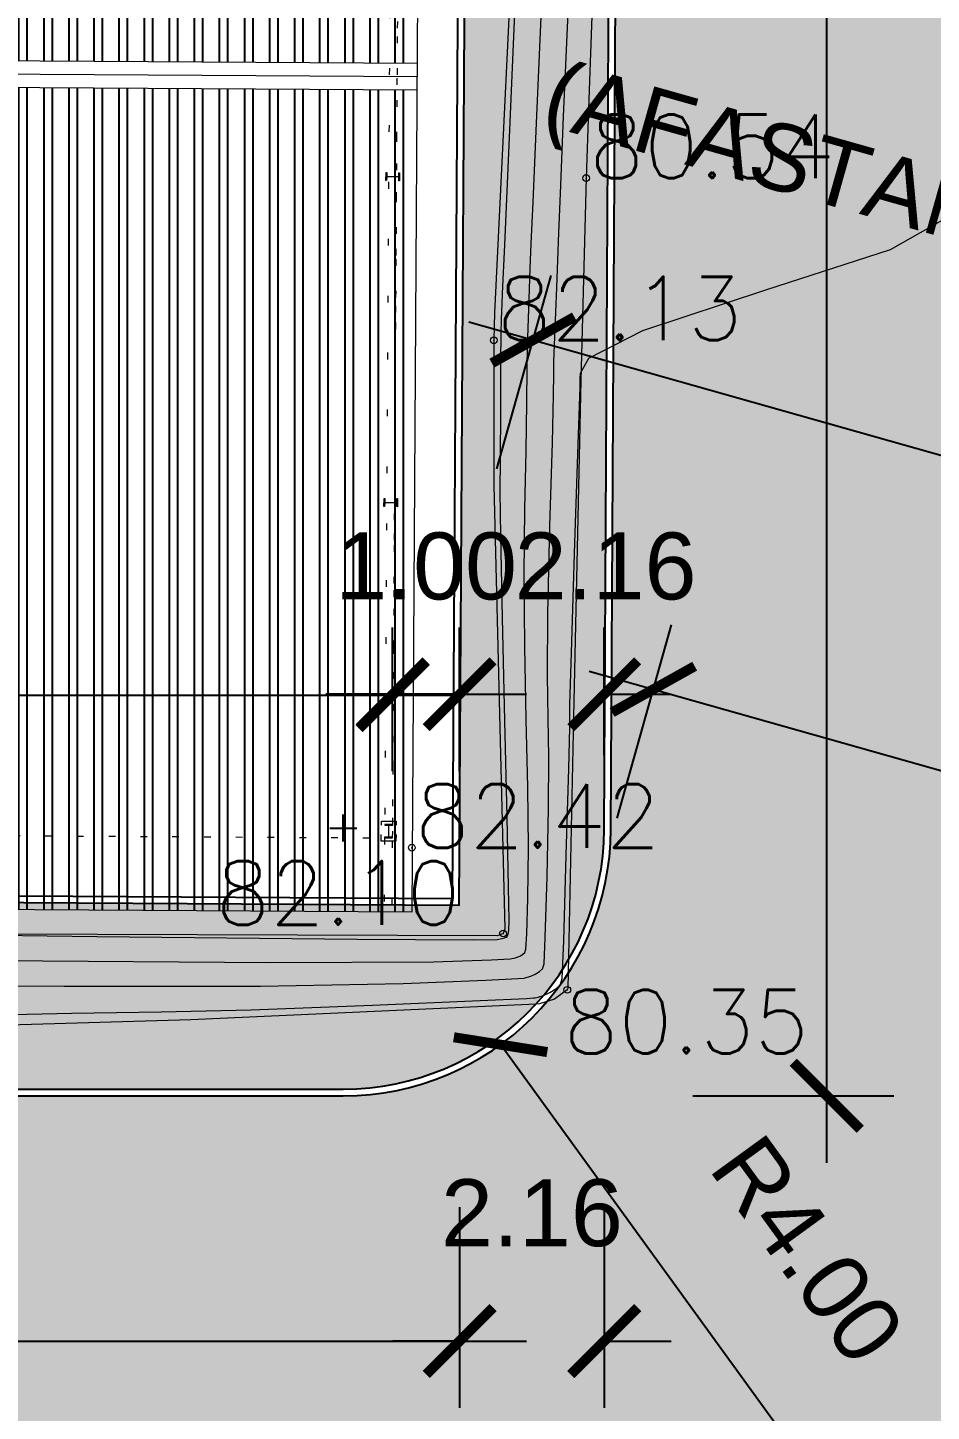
# Model space of a CAD drawing. Header units: inches. Extents: x 1286 to 7442, y -84 to 3420.
# Drawn here: x 2010.51 to 2024.01, y 87.7 to 108.37 of the extents above; entities that cross this region are included whole.
import ezdxf

# ---------------------------------------------------------------- set-up
doc = ezdxf.new("R2010")
doc.units = ezdxf.units.IN
doc.header["$LTSCALE"] = 3
doc.header["$MEASUREMENT"] = 0
doc.linetypes.add('DASHED', pattern=[0.75, 0.5, -0.25])
doc.linetypes.add('DOT', pattern=[0.25, 0, -0.25])
for name, color, linetype, lineweight in [('ARQ_AÇO', 4, 'Continuous', 5), ('ARQ_PROJEÇÃO', 8, 'DASHED', 5), ('ARQ_TOPOGRAFIA', 8, 'Continuous', 5), ('ARQ_VISTA', 2, 'Continuous', 5)]:
    doc.layers.add(name, color=color, linetype=linetype, lineweight=lineweight)
for name, color, linetype in [('ARQ_COTAS', 133, 'Continuous'), ('ARQ_HATCH', 8, 'Continuous'), ('ARQ_PONTO', 133, 'Continuous'), ('ARQ_RUA', 250, 'Continuous')]:
    doc.layers.add(name, color=color, linetype=linetype)
doc.styles.add('1-500', font='arial.ttf', dxfattribs={"height": 1})
doc.styles.add('ROMAN', font='romans__.ttf', dxfattribs={"height": 0.75})
doc.dimstyles.new('1 - 500', dxfattribs={"dimscale": 2, "dimtxt": 1, "dimasz": 0.5, "dimexe": 0.5, "dimexo": 0.5, "dimgap": 0.7, "dimtad": 1, "dimzin": 4, "dimdsep": 46, "dimtxsty": '1-500', "dimblk": 'ARCHTICK', "dimcen": 0.1, "dimdle": 0.5, "dimclrd": 256, "dimclre": 256, "dimclrt": 256, "dimazin": 0, "dimtfac": 1, "dimtix": 1, "dimtofl": 0, "dimtmove": 2, "dimatfit": 3, "dimldrblk": 'OPEN90', "dimfxl": 1, "dimfxlon": 1, "dimtolj": 1, "dimtzin": 0, "dimlwd": -1, "dimlwe": -1, "dimarcsym": 0})
pattern_1 = [(315, (0, 0), (0.4182581518689039, -0.1120719340210068), [0.25, -0.5]), (75.00000000000006, (0, 0), (-0.1120719340210065, 0.4182581518689039), [0.25, -0.5]), (14.99999999999995, (0, 0), (0.3061862178478974, 0.3061862178478972), [-0.5, 0.25])]

# ---------------------------------------------------------------- blocks, each defined once
blk = doc.blocks.new('_ArchTick')
at = {"color": 0, "linetype": 'ByBlock', "const_width": 0.15}
blk.add_lwpolyline([(-0.5, -0.5), (0.5, 0.5)], dxfattribs=at)
blk = doc.blocks.new('*D27')
at = {"layer": 'ARQ_COTAS', "transparency": 16777216}
for p, q in [((1956.143242244796, 90.74530789296455), (1956.143242244796, 87.74530789296455)), ((2016.96366577223, 90.74530789296455), (2016.96366577223, 87.74530789296455)), ((1955.143242244796, 88.74530789296455), (2017.96366577223, 88.74530789296455))]:
    blk.add_line(p, q, dxfattribs=at)
at = {"layer": 'Defpoints', "color": 0, "transparency": 16777216}
for p in [(1956.143242244796, 96.63008145174626), (2016.96366577223, 96.51174504202876), (2016.96366577223, 88.74530789296455)]:
    blk.add_point(p, dxfattribs=at)
at = {"layer": 'ARQ_COTAS', "transparency": 16777216, "rotation": 180}
blk.add_blockref('_ArchTick', (1956.143242244796, 88.74530789296455), dxfattribs=at)
at = {"layer": 'ARQ_COTAS', "transparency": 16777216}
blk.add_blockref('_ArchTick', (2016.96366577223, 88.74530789296455), dxfattribs=at)
at = {"layer": 'ARQ_COTAS', "transparency": 16777216, "insert": (1986.553454008513, 90.65588088068624), "char_height": 1, "attachment_point": 5, "style": '1-500'}
blk.add_mtext('\\A1;60.82', dxfattribs=at)
blk = doc.blocks.new('_Open90')
at = {"color": 0, "linetype": 'ByBlock', "lineweight": -2}
for p, q in [((-0.5, 0.5), (0, 0)), ((0, 0), (-1, 0)), ((0, 0), (-0.5, -0.5))]:
    blk.add_line(p, q, dxfattribs=at)
blk = doc.blocks.new('*D28')
at = {"layer": 'ARQ_COTAS', "transparency": 16777216}
for p, q in [((2016.96366577223, 90.74530789296455), (2016.96366577223, 87.74530789296455)), ((2019.125148494949, 90.74530789296455), (2019.125148494949, 87.74530789296455)), ((2016.96366577223, 88.74530789296455), (2015.96366577223, 88.74530789296455)), ((2019.125148494949, 88.74530789296455), (2020.125148494949, 88.74530789296455))]:
    blk.add_line(p, q, dxfattribs=at)
at = {"layer": 'Defpoints', "color": 0, "transparency": 16777216}
for p in [(2016.96366577223, 96.51174504202876), (2019.125148494949, 96.50004996874718), (2019.125148494949, 88.74530789296455)]:
    blk.add_point(p, dxfattribs=at)
at = {"layer": 'ARQ_COTAS', "transparency": 16777216}
blk.add_blockref('_ArchTick', (2016.96366577223, 88.74530789296455), dxfattribs=at)
at = {"layer": 'ARQ_COTAS', "transparency": 16777216, "rotation": 180}
blk.add_blockref('_ArchTick', (2019.125148494949, 88.74530789296455), dxfattribs=at)
at = {"layer": 'ARQ_COTAS', "transparency": 16777216, "insert": (2018.044407133589, 90.65588088068624), "char_height": 1, "attachment_point": 5, "style": '1-500'}
blk.add_mtext('\\A1;2.16', dxfattribs=at)
blk = doc.blocks.new('*D29')
at = {"layer": 'ARQ_COTAS', "transparency": 16777216}
for p, q in [((2019.3163009199, 96.55852935279495), (2020.131720381161, 99.44558513718789)), ((2018.897561965943, 98.75503969614397), (2033.315912349072, 94.6827236829779)), ((2031.809947446767, 93.02982631380314), (2032.625366908028, 95.91688209819608))]:
    blk.add_line(p, q, dxfattribs=at)
at = {"layer": 'Defpoints', "color": 0, "transparency": 16777216}
for p in [(2019.014198933147, 95.48891386068658), (2032.353560420941, 94.95453017006503), (2031.507845460014, 91.96021082169477)]:
    blk.add_point(p, dxfattribs=at)
at = {"layer": 'ARQ_COTAS', "transparency": 16777216}
for p, rotation in [((2019.859913894074, 98.48323320905683), 164.2282083233082), ((2032.353560420941, 94.95453017006503), 344.2282083233083)]:
    blk.add_blockref('_ArchTick', p, dxfattribs=dict(at, rotation=rotation))
at = {"layer": 'ARQ_COTAS', "transparency": 16777216, "insert": (2026.626043289624, 98.55752528812991), "char_height": 1, "attachment_point": 5, "rotation": 344.2282083233082, "style": '1-500'}
blk.add_mtext('\\A1;12.98', dxfattribs=at)
blk = doc.blocks.new('*D30')
at = {"layer": 'ARQ_COTAS', "transparency": 16777216}
for p, q in [((2022.451896689829, 91.41031746797297), (2022.451896689829, 157.9053925044674)), ((2020.551983432845, 156.9053925044674), (2023.451896689829, 156.9053925044674)), ((2020.451896689829, 92.41031746797297), (2023.451896689829, 92.41031746797297))]:
    blk.add_line(p, q, dxfattribs=at)
at = {"layer": 'Defpoints', "color": 0, "transparency": 16777216}
for p in [(2019.551983432845, 156.9053925044674), (2022.451896689829, 156.9053925044674), (2015.224605895426, 92.41031746797296)]:
    blk.add_point(p, dxfattribs=at)
at = {"layer": 'ARQ_COTAS', "transparency": 16777216}
for p, rotation in [((2022.451896689829, 156.9053925044674), 90), ((2022.451896689829, 92.41031746797297), 270)]:
    blk.add_blockref('_ArchTick', p, dxfattribs=dict(at, rotation=rotation))
at = {"layer": 'ARQ_COTAS', "transparency": 16777216, "insert": (2020.541323702107, 124.6578549862196), "char_height": 1, "attachment_point": 5, "rotation": 90, "style": '1-500'}
blk.add_mtext('\\A1;64.50', dxfattribs=at)
blk = doc.blocks.new('*D32')
at = {"layer": 'ARQ_COTAS', "transparency": 16777216}
for p, q in [((2015.224605895301, 96.21031746797291), (2015.224605895301, 96.61031746797278)), ((2015.024605895301, 96.41031746797273), (2015.424605895302, 96.41031746797262)), ((2022.481837268498, 86.41613232332986), (2017.574905493928, 93.17363833702882))]:
    blk.add_line(p, q, dxfattribs=at)
at = {"layer": 'Defpoints', "color": 0, "transparency": 16777216}
for p in [(2015.224605895301, 96.41031746797285), (2017.574905493928, 93.17363833702882)]:
    blk.add_point(p, dxfattribs=at)
at = {"layer": 'ARQ_COTAS', "transparency": 16777216, "rotation": 125.9851039220733}
blk.add_blockref('_ArchTick', (2017.574905493928, 93.17363833702882), dxfattribs=at)
at = {"layer": 'ARQ_COTAS', "transparency": 16777216, "insert": (2022.161924210246, 90.10832027899073), "char_height": 1, "attachment_point": 5, "rotation": 305.9851039220733, "style": '1-500'}
blk.add_mtext('\\A1;R4.00', dxfattribs=at)
blk = doc.blocks.new('*D57')
at = {"layer": 'ARQ_COTAS', "transparency": 16777216}
for p, q in [((1829.76480947148, 86.9304286987774), (1829.76480947148, 83.9304286987774)), ((2019.125148494949, 86.9304286987774), (2019.125148494949, 83.9304286987774)), ((1828.76480947148, 84.9304286987774), (2020.125148494949, 84.9304286987774))]:
    blk.add_line(p, q, dxfattribs=at)
at = {"layer": 'Defpoints', "color": 0, "transparency": 16777216}
for p in [(2019.125148494949, 96.50004996874718), (1829.76480947148, 92.41031746228452), (2019.125148494949, 84.9304286987774)]:
    blk.add_point(p, dxfattribs=at)
at = {"layer": 'ARQ_COTAS', "transparency": 16777216, "rotation": 180}
blk.add_blockref('_ArchTick', (1829.76480947148, 84.9304286987774), dxfattribs=at)
at = {"layer": 'ARQ_COTAS', "transparency": 16777216}
blk.add_blockref('_ArchTick', (2019.125148494949, 84.9304286987774), dxfattribs=at)
at = {"layer": 'ARQ_COTAS', "transparency": 16777216, "insert": (1924.444978983214, 86.84134275061915), "char_height": 1, "attachment_point": 5, "style": '1-500'}
blk.add_mtext('\\A1;189.36', dxfattribs=at)
blk = doc.blocks.new('*D64')
at = {"layer": 'ARQ_COTAS', "transparency": 16777216}
for p, q in [((1956.143242244796, 97.63008145174626), (1956.143242244796, 99.3950403207051)), ((2015.96210938764, 97.2619323696449), (2015.96210938764, 99.3950403207051)), ((1955.143242244796, 98.3950403207051), (2016.96210938764, 98.3950403207051))]:
    blk.add_line(p, q, dxfattribs=at)
at = {"layer": 'Defpoints', "color": 0, "transparency": 16777216}
for p in [(2015.96210938764, 98.3950403207051), (1956.143242244796, 96.63008145174626), (2015.96210938764, 96.2619323696449)]:
    blk.add_point(p, dxfattribs=at)
at = {"layer": 'ARQ_COTAS', "transparency": 16777216, "rotation": 180}
blk.add_blockref('_ArchTick', (1956.143242244796, 98.3950403207051), dxfattribs=at)
at = {"layer": 'ARQ_COTAS', "transparency": 16777216}
blk.add_blockref('_ArchTick', (2015.96210938764, 98.3950403207051), dxfattribs=at)
at = {"layer": 'ARQ_COTAS', "transparency": 16777216, "insert": (1986.052675816218, 100.3056133084268), "char_height": 1, "attachment_point": 5, "style": '1-500'}
blk.add_mtext('\\A1;59.82', dxfattribs=at)
blk = doc.blocks.new('*D65')
at = {"layer": 'ARQ_COTAS', "transparency": 16777216}
for p, q in [((2015.96210938764, 97.2619323696449), (2015.96210938764, 99.4082496100092)), ((2016.962128325761, 97.2619323696449), (2016.962128325761, 99.4082496100092)), ((2015.96210938764, 98.4082496100092), (2014.96210938764, 98.4082496100092)), ((2016.962128325761, 98.4082496100092), (2017.962128325761, 98.4082496100092))]:
    blk.add_line(p, q, dxfattribs=at)
at = {"layer": 'Defpoints', "color": 0, "transparency": 16777216}
for p in [(2016.962128325761, 98.4082496100092), (2015.96210938764, 96.2619323696449), (2016.962128325761, 96.2619323696449)]:
    blk.add_point(p, dxfattribs=at)
at = {"layer": 'ARQ_COTAS', "transparency": 16777216}
blk.add_blockref('_ArchTick', (2015.96210938764, 98.4082496100092), dxfattribs=at)
at = {"layer": 'ARQ_COTAS', "transparency": 16777216, "rotation": 180}
blk.add_blockref('_ArchTick', (2016.962128325761, 98.4082496100092), dxfattribs=at)
at = {"layer": 'ARQ_COTAS', "transparency": 16777216, "insert": (2016.4621188567, 100.3188225977309), "char_height": 1, "attachment_point": 5, "style": '1-500'}
blk.add_mtext('\\A1;1.00', dxfattribs=at)
blk = doc.blocks.new('*D66')
at = {"layer": 'ARQ_COTAS', "transparency": 16777216}
for p, q in [((2016.962128325761, 97.2619323696449), (2016.962128325761, 99.4082496100092)), ((2019.125148494949, 97.50004996874718), (2019.125148494949, 99.4082496100092)), ((2016.962128325761, 98.4082496100092), (2015.962128325761, 98.4082496100092)), ((2019.125148494949, 98.4082496100092), (2020.125148494949, 98.4082496100092))]:
    blk.add_line(p, q, dxfattribs=at)
at = {"layer": 'Defpoints', "color": 0, "transparency": 16777216}
for p in [(2019.125148494949, 98.4082496100092), (2019.125148494949, 96.50004996874718), (2016.962128325761, 96.2619323696449)]:
    blk.add_point(p, dxfattribs=at)
at = {"layer": 'ARQ_COTAS', "transparency": 16777216}
blk.add_blockref('_ArchTick', (2016.962128325761, 98.4082496100092), dxfattribs=at)
at = {"layer": 'ARQ_COTAS', "transparency": 16777216, "rotation": 180}
blk.add_blockref('_ArchTick', (2019.125148494949, 98.4082496100092), dxfattribs=at)
at = {"layer": 'ARQ_COTAS', "transparency": 16777216, "insert": (2019.145810619736, 100.3188225977309), "char_height": 1, "attachment_point": 5, "style": '1-500'}
blk.add_mtext('\\A1;2.16', dxfattribs=at)
blk = doc.blocks.new('*D86')
at = {"layer": 'ARQ_COTAS', "transparency": 16777216}
for p, q in [((2017.518984834227, 101.7762619625754), (2018.334117864368, 104.663398631175)), ((2017.100027964788, 103.972730751689), (2036.407335007506, 98.52164703100266)), ((2034.901534097878, 96.86860026198337), (2035.716667128019, 99.755736930583))]:
    blk.add_line(p, q, dxfattribs=at)
at = {"layer": 'Defpoints', "color": 0, "transparency": 16777216}
for p in [(2035.444956117972, 98.79335804104983), (2015.96210938764, 96.2619323696448), (2033.344658651291, 91.35427066905277)]:
    blk.add_point(p, dxfattribs=at)
at = {"layer": 'ARQ_COTAS', "transparency": 16777216}
for p, rotation in [((2018.062406854321, 103.7010197416419), 164.2338926832976), ((2035.444956117972, 98.79335804104983), 344.2338926832977)]:
    blk.add_blockref('_ArchTick', p, dxfattribs=dict(at, rotation=rotation))
at = {"layer": 'ARQ_COTAS', "transparency": 16777216, "insert": (2027.272805202409, 103.0858840016417), "char_height": 1, "attachment_point": 5, "rotation": 344.23389268329765, "style": '1-500'}
blk.add_mtext('\\A1;18.06', dxfattribs=at)

msp = doc.modelspace()

# ---------------------------------------------------------------- hatches: boundary and pattern name
at = {"layer": 'ARQ_HATCH', "transparency": 33554534}
h = msp.add_hatch(color=124, dxfattribs=at)
h.dxf.hatch_style = 1
h.paths.add_polyline_path([(2009.916769012993, 199.5660752053397), (2002.204161046221, 209.6654396396119), (1990.772990741956, 216.7212138794859), (1944.861345405688, 233.3804461480986), (1920.697147466117, 239.9251870099063), (1908.644088013264, 241.3530575028518), (1862.514137062838, 242.8665091686387), (1829.908059321895, 92.41031746228452), (1845.859266166613, 92.4103174627742), (1862.274952421846, 148.8347780011253, -0.3304672453458242), (1864.17332382822, 150.275957113589), (1955.428061248755, 151.2801549320831), (1955.437126266597, 152.8541098042352), (2017.25815156004, 152.8541098042352), (2016.955936168993, 95.25579702653317), (1955.137106901683, 95.63625467039486), (1955.142495017375, 96.51174504202874), (1865.997768092427, 97.06199064169073, -0.412406856053489), (1865.003940472295, 98.06197159237263), (1865.003940472295, 92.51031746336184), (2015.224605895422, 92.51031746797292, 0.4126297152385935), (2019.124548809588, 96.38921615742464), (2019.451798285091, 156.871444039835), (2028.982420022144, 160.1009644051054), (2029.766747941721, 160.5423595960303), (2017.94363848224, 181.5511857816089)])
at = {"layer": 'ARQ_HATCH'}
h = msp.add_hatch(dxfattribs=at)
h.set_pattern_fill('HONEY', color=8, scale=2, angle=315)
h.set_pattern_definition(pattern_1)
edge = h.paths.add_edge_path()
edge.add_line((2027.264263873145, 74.93027181012508), (2031.410676407761, 91.98383655521494))
edge.add_arc((2033.256888400558, 91.53494761833191), 1.900000000000196, 110.58273320129791, 166.3342500322517, ccw=False)
edge.add_line((2032.588925276076, 93.31366211603343), (2037.86227917266, 95.29397202513368))
edge.add_line((2037.86227917266, 95.29397202513368), (2043.072160634863, 105.9206885720141))
edge.add_arc((2044.77816516696, 105.0842983900613), 1.900000000000084, 116.9290907431349, 153.8830154237829, ccw=False)
edge.add_line((2043.917679025893, 106.7782770206919), (2053.022069696935, 111.4030118630496))
edge.add_line((2053.022069696935, 111.4030118630496), (2056.359390164587, 118.1862080381203))
edge.add_line((2056.359390164587, 118.1862080381203), (2053.503901311252, 119.7546874097703))
edge.add_line((2053.503901311252, 119.7546874097703), (2054.319026549484, 121.2517000310854))
edge.add_line((2054.319026549484, 121.2517000310854), (2043.547395978262, 126.33061456353))
edge.add_line((2043.547395978262, 126.33061456353), (2037.444955897168, 128.0662651690322))
edge.add_arc((2037.964737353313, 129.8937845910488), 1.900000000000024, 180.4111184818863, 254.12323478683828, ccw=False)
edge.add_line((2036.064786264756, 129.8801515028979), (2035.938087219433, 147.5373386653158))
edge.add_line((2035.938087219433, 147.5373386653158), (2028.886049742801, 160.0683086363287))
edge.add_line((2028.886049742801, 160.0683086363287), (2019.551983432844, 156.9053925044673))
edge.add_line((2019.551983432844, 156.9053925044673), (2019.224547345852, 96.38867509817993))
edge.add_arc((2015.224605895302, 96.41031746797296), 3.999999999999855, 270.00000000175544, 359.68999437549314, ccw=False)
edge.add_line((2015.224605895424, 92.41031746797293), (1829.908059321895, 92.41031746228455))
edge.add_line((1829.908059321895, 92.41031746228455), (1821.139023796369, 51.94682778435836))
edge.add_line((1821.139023796369, 51.94682778435836), (1820.715427310113, 49.99220096145027))
edge.add_line((1820.715427310113, 49.99220096145027), (1819.882381543604, 46.14822762181966))
edge.add_line((1819.882381543604, 46.14822762181966), (1820.586895520249, 45.27151838692734))
edge.add_line((1820.586895520249, 45.27151838692734), (1825.661573923055, 45.25360175867486))
edge.add_line((1825.661573923055, 45.25360175867486), (1825.661079643, 45.11360263122397))
edge.add_line((1825.661079643, 45.11360263122397), (1837.917567904201, 45.07032994939748))
edge.add_line((1837.917567904201, 45.07032994939748), (1837.918238712847, 45.2603287652306))
edge.add_line((1837.918238712847, 45.2603287652306), (1843.088203466844, 45.24207571957579))
edge.add_line((1843.088203466844, 45.24207571957579), (1847.116079432678, 49.56277483984577))
edge.add_arc((1847.481808680162, 49.22183185702399), 0.5000000000000102, 89.76917005364379, 137.0088045831847, ccw=False)
edge.add_line((1847.483823046, 49.72182779933785), (1868.081214267397, 49.63884576341572))
edge.add_arc((1868.079199901558, 49.13884982110188), 0.5000000000000427, 33.18397013226132, 89.76917005364379, ccw=False)
edge.add_line((1868.497658638882, 49.4125143696976), (1870.97321147254, 45.62716212635685))
edge.add_line((1870.97321147254, 45.62716212635685), (1900.946390571415, 45.50640725026851))
edge.add_line((1900.946390571415, 45.50640725026851), (1898.819867647587, 48.7384985865132))
edge.add_arc((1899.23756746294, 49.01332009996092), 0.4999999999999962, 89.76917005364379, 213.3425265700413, ccw=False)
edge.add_line((1899.239581828779, 49.51331604227477), (1901.823614057921, 49.50290558529223))
edge.add_arc((1901.821599692082, 49.00290964297859), 0.4999999999998438, 34.945122172554875, 89.76917005364368, ccw=False)
edge.add_line((1902.23145021172, 49.28930543825498), (1904.885958721593, 45.49053565846148))
edge.add_line((1904.885958721593, 45.49053565846148), (1942.564058627547, 45.33873947193155))
edge.add_line((1942.564058627547, 45.33873947193155), (1940.437535703718, 48.57083080817624))
edge.add_arc((1940.855235519072, 48.84565232162396), 0.4999999999999962, 89.76917005364379, 213.3425265700413, ccw=False)
edge.add_line((1940.857249884911, 49.3456482639378), (1943.257650033538, 49.33597761733893))
edge.add_arc((1943.255635667699, 48.8359816750252), 0.4999999999999291, 34.94512216524589, 89.76917005364379, ccw=False)
edge.add_line((1943.665486187374, 49.12237747024937), (1946.319994696487, 45.32360769051108))
edge.add_line((1946.319994696487, 45.32360769051108), (1986.561594563938, 45.161483766667))
edge.add_line((1986.561594563938, 45.161483766667), (1983.054542666225, 48.30180528033523))
edge.add_arc((1983.388083589192, 48.67429749865212), 0.4999999999999505, 89.76917005364379, 228.1577621708837, ccw=False)
edge.add_line((1983.390097955031, 49.17429344096593), (1987.305575118959, 49.158518906066))
edge.add_arc((1987.30356075312, 48.65852296375247), 0.4999999999997231, 48.46062740960389, 89.76917005364368, ccw=False)
edge.add_line((1987.635128033179, 49.03277306568157), (1990.328791761928, 46.64631878996843))
edge.add_line((1990.328791761928, 46.64631878996843), (2013.483794201778, 46.55301459553719))
edge.add_line((2013.483794201778, 46.55301459553719), (2013.545179060348, 51.58180582048205))
edge.add_line((2013.545179060348, 51.58180582048205), (2012.450108901382, 52.7951534511168))
edge.add_arc((2013.860599214518, 54.06814876789851), 1.899999999999849, 164.556019916617, 222.0668745643654, ccw=False)
edge.add_line((2012.029205782365, 54.57411131262442), (2016.29813887952, 70.02603778015782))
edge.add_arc((2018.129532311673, 69.52007523543185), 1.900000000000261, 110.32742488438049, 164.556019916619, ccw=False)
edge.add_line((2017.469501692134, 71.30174848866083), (2027.264263873145, 74.93027181012508))
h.paths.add_polyline_path([(1891.92789943967, 70.99772158402979), (1891.815981584132, 65.09878317160232), (1891.770455676794, 62.69921500383526), (1891.658537821256, 56.80027659140782), (1864.713386937372, 57.31149459255134), (1864.982748555785, 71.50893958517332)], flags=16)
h = msp.add_hatch(dxfattribs=at)
h.set_pattern_fill('HONEY', color=8, scale=2, angle=315)
h.set_pattern_definition(pattern_1)
h.paths.add_polyline_path([(2017.115575789262, 128.0987444016685), (1956.296584480829, 128.4490246105152, -0.414213562373114), (1955.302360358836, 129.4547673187901), (1955.35960773266, 139.3946024652425), (1955.119631566732, 139.3959845812513), (1955.136140884348, 142.2659370970302), (1955.376136903976, 142.2645548666763), (1955.428061248755, 151.2801549320831), (1864.17332382822, 150.275957113589, 0.3304672453458242), (1862.274952421846, 148.8347780011253), (1845.859266166613, 92.41031746277417), (1865.003940472295, 92.41031746336184), (1865.003940472295, 98.06505781169494), (1865.051795541848, 105.8180086938653), (1862.051852981048, 105.8365729462804), (1862.083716932743, 110.9864149030595), (1865.083583221917, 110.9678982360379), (1865.139381535928, 120.0077260302022, -0.4142135623731043), (1866.145534866479, 121.0015346010156), (1883.115211599549, 120.8967893146464), (1883.24779431913, 142.3763801357308, -0.4142135623766158), (1884.253947649692, 143.370188706544), (1920.313260731279, 143.1476126880475, -0.4142135623695364), (1921.30706930208, 142.1414593574971), (1921.17361131459, 120.5200672769625), (1944.12787236631, 120.5201697443758, -0.4160238889213131), (1945.127857780974, 119.5139973645173), (1945.06983741021, 110.1141764281063), (1946.283159558706, 110.1066872002371), (1946.263778285916, 106.9667470150958), (1945.050456137423, 106.9742362429639), (1944.986263386791, 96.57443435587398), (1955.142495017375, 96.51174504202876), (1955.204434734485, 106.5760474912306), (1954.964439279549, 106.5775245186413), (1954.982124849183, 109.4474700270347), (1955.222097520605, 109.4459931398429), (1955.283271072529, 119.3858048984497, -0.4142135623730729), (1956.289406415641, 120.3796316798061), (2017.108254620717, 120.0053283168272)])
h = msp.add_hatch(dxfattribs=at)
h.set_pattern_fill('ANSI32', color=2, angle=45)
h.set_pattern_definition([(90, (0, 0), (-0.3750000000000001, 0), []), (90, (0.1249999997902461, 0.1249999997902461), (-0.3750000000000001, 0), [])])
h.paths.add_polyline_path([(2016.333339507467, 107.8348668807411), (2016.40888330524, 120.1096344196648), (1955.990027525058, 120.4814760702927), (1955.914483727285, 108.206708531369)])
h.paths.add_polyline_path([(2016.255333997343, 95.16010691692372), (2016.330877795116, 107.4348744558474), (1955.912022014933, 107.8067161064753), (1955.83647821716, 95.53194856755158)])
h.paths.add_polyline_path([(1984.188192720686, 113.1772220167733), (1986.188192720686, 114.1772220167733), (1988.188192720686, 113.1772220167733)], flags=16)
h.paths.add_polyline_path([(1984.188192720686, 102.1163844788298), (1986.188192720686, 101.1163844788298), (1988.188192720686, 102.1163844788298)], flags=16)
h.paths.add_polyline_path([(1979.146663497838, 102.3816941965289), (1993.026336076282, 102.3816941965289), (1993.026336076282, 106.3461325776111), (1979.146663497838, 106.3461325776111)], flags=24)
h.paths.add_polyline_path([(1979.146663497838, 108.9388791021666), (1993.026336076282, 108.9388791021666), (1993.026336076282, 112.9033174832489), (1979.146663497838, 112.9033174832489)], flags=24)
h.paths.add_polyline_path([(1980.691581356032, 114.70878152273), (1991.671591696265, 114.6412061752764), (1991.684273880812, 116.7018765634136), (1980.704263540579, 116.7694519108673)], flags=24)

# ---------------------------------------------------------------- linework, layer by layer
at = {"layer": 'ARQ_AÇO', "color": 8, "linetype": 'Continuous'}
for p, q in [((2015.862547455899, 106.0827310857242), (2015.863285969604, 106.2027288131922)), ((2015.872547266522, 106.0826695429154), (2015.862547455899, 106.0827310857242)), ((2015.863285969604, 106.2027288131922), (2015.873285780227, 106.2026672703834)), ((2015.872901137672, 106.1401684539942), (2015.872547266522, 106.0826695429154)), ((2016.052897728874, 106.1390606834357), (2015.872901137672, 106.1401684539942)), ((2015.873285780227, 106.2026672703834), (2015.872931909076, 106.1451683593054)), ((2015.872931909076, 106.1451683593054), (2016.052928500278, 106.144060588747)), ((2016.052543857723, 106.0815617723574), (2016.052897728874, 106.1390606834357)), ((2016.062543668346, 106.0815002295486), (2016.052543857723, 106.0815617723574)), ((2016.052928500278, 106.144060588747), (2016.053282371429, 106.2015594998254)), ((2016.053282371429, 106.2015594998254), (2016.063282182051, 106.2014979570166)), ((2016.063282182051, 106.2014979570166), (2016.062543668346, 106.0815002295486)), ((2015.832576108025, 101.2128233126441), (2015.83331462173, 101.3328210401121)), ((2015.83331462173, 101.3328210401121), (2015.843314432353, 101.3327594973033)), ((2015.843314432353, 101.3327594973033), (2015.842960561202, 101.2752605862254)), ((2016.022957152404, 101.274152815667), (2016.023311023554, 101.3316517267453)), ((2016.023311023554, 101.3316517267453), (2016.033310834177, 101.3315901839366)), ((2016.033310834177, 101.3315901839366), (2016.032572320471, 101.2115924564686)), ((2015.842575918647, 101.2127617698353), (2015.832576108025, 101.2128233126441)), ((2015.842929789798, 101.2702606809141), (2015.842575918647, 101.2127617698353)), ((2016.022926380999, 101.2691529103557), (2015.842929789798, 101.2702606809141)), ((2015.842960561202, 101.2752605862254), (2016.022957152404, 101.274152815667)), ((2016.022572509849, 101.2116539992773), (2016.022926380999, 101.2691529103557)), ((2016.032572320471, 101.2115924564686), (2016.022572509849, 101.2116539992773)), ((2015.843342516347, 96.46266709579686), (2015.843280973538, 96.45266728517436)), ((2015.843280973538, 96.45266728517436), (2015.900779884616, 96.45231341402388)), ((2015.963340243815, 96.46192858209156), (2015.843342516347, 96.46266709579686)), ((2015.900779884616, 96.45231341402388), (2015.899672114059, 96.27231682282235)), ((2015.90467201937, 96.27228605141795), (2015.905779789928, 96.45228264261948)), ((2015.905779789928, 96.45228264261948), (2015.963278701006, 96.451928771469)), ((2015.963278701006, 96.451928771469), (2015.963340243815, 96.46192858209156)), ((2015.84217320298, 96.27267069397283), (2015.842111660172, 96.26267088335021)), ((2015.842111660172, 96.26267088335021), (2015.96210938764, 96.26193236964491)), ((2015.899672114059, 96.27231682282235), (2015.84217320298, 96.27267069397283)), ((2015.962170930448, 96.27193218026747), (2015.90467201937, 96.27228605141795)), ((2015.96210938764, 96.26193236964491), (2015.962170930448, 96.27193218026747))]:
    msp.add_line(p, q, dxfattribs=at)
at = {"layer": 'ARQ_PROJEÇÃO', "linetype": 'DOT'}
for p, q in [((2015.980890693961, 118.8122438367294), (2015.843342516345, 96.46266709579692)), ((2015.963340243815, 96.46192858209156), (2016.100888421431, 118.8115053230241))]:
    msp.add_line(p, q, dxfattribs=at)
at = {"layer": 'ARQ_PROJEÇÃO', "color": 8, "linetype": 'Continuous'}
for p, q in [((2015.793281920425, 96.45297499921867), (2015.793651177278, 96.51297386295266)), ((2015.793651177278, 96.51297386295266), (2016.013647010971, 96.51161992115959)), ((2015.843342516345, 96.46266709579692), (2015.963340243815, 96.46192858209156)), ((2016.013647010971, 96.51161992115959), (2016.013277754118, 96.4516210574256)), ((2015.791804893015, 96.21297954428269), (2015.792420321102, 96.31297765050601)), ((2016.011800726707, 96.21162560248962), (2015.791804893015, 96.21297954428269)), ((2015.962109387637, 96.26193236964491), (2015.842111660171, 96.26267088335021)), ((2016.012416154795, 96.31162370871294), (2016.011800726707, 96.21162560248962))]:
    msp.add_line(p, q, dxfattribs=at)
at = {"layer": 'ARQ_PROJEÇÃO', "color": 8, "linetype": 'DOT'}
for p, q in [((2015.842111660171, 96.26267088335021), (2015.835957379293, 95.26268982111611)), ((2015.955955106759, 95.26195130741081), (2015.962109387637, 96.26193236964491)), ((2015.835957379293, 95.26268982111611), (2015.955955106759, 95.26195130741081))]:
    msp.add_line(p, q, dxfattribs=at)
at = {"layer": 'ARQ_PROJEÇÃO', "color": 4, "linetype": 'DOT', "ltscale": 0.5}
msp.add_lwpolyline([(2016.102119277605, 119.0115015354707), (1956.283252134763, 119.379650617572), (1956.143242244796, 96.63008145174626), (2015.962109387638, 96.26193236964491)], close=True, dxfattribs=at)
at = {"layer": 'ARQ_RUA'}
for points in [[(1865.003940472295, 92.51031746336186), (2015.224605895422, 92.51031746797292, 0.4126297152386094), (2019.124548809588, 96.38921615742494), (2019.451798285091, 156.871444039835), (2028.982420022144, 160.1009644051055), (2036.037899357385, 147.5638784956816), (2036.16478369047, 129.8808690338533, 0.3331991472201927), (2037.472312815912, 128.1624504017699), (2043.582633305223, 126.4245584575392), (2054.45753002885, 121.2969530645334), (2053.639370916716, 119.7943686030765), (2056.49131819111, 118.2278345703152), (2053.097080742575, 111.3289530570344), (2043.96296777016, 106.6891202506587, 0.1626539747151299), (2043.161950347079, 105.8766680361217), (2037.934595343798, 95.21431030057974), (2032.624081229996, 93.22004556352283, 0.2481767017898104), (2031.507845460014, 91.96021082169474), (2027.348869095008, 74.85497295117057), (2017.504240145794, 71.20797621217501, 0.2411339360085609), (2016.394528007528, 69.99940817254061), (2012.125594910373, 54.54748170500726, 0.2563417893826362), (2012.524345233652, 52.86215320463185), (2013.570992263044, 51.70245883909164)], [(1829.908059321895, 92.41031746228455), (2015.224605895425, 92.41031746797293, 0.412629715238596), (2019.224547345852, 96.38867509818012), (2019.551983432844, 156.9053925044673)], [(1955.204434734485, 106.5760474912306), (1955.137106901683, 95.63625467038977), (2016.955936168993, 95.25579702653316), (2017.108254620717, 120.0053283168272), (1956.289406415641, 120.3796316798061, 0.4142135623730694), (1955.283271072529, 119.3858048984497), (1955.222097520605, 109.4459931398429)], [(1955.304432840709, 106.5754320631429), (1955.237720435994, 95.73563734852542), (2016.856553490858, 95.35641056084434), (2017.007641086406, 119.9059456386915), (1956.288790987553, 120.2796335735827, 0.4142135623730783), (1955.383269178753, 119.385189470362), (1955.322095626828, 109.4453777117551)]]:
    msp.add_lwpolyline(points, format="xyb", dxfattribs=at)
at = {"layer": 'ARQ_TOPOGRAFIA', "linetype": 'Continuous', "ltscale": 0.4000000059604645}
for p, q in [((2019.38445865129, 120.4971706684478, 80.567), (2018.888647684467, 107.1573973860391, 80.54009062627208)), ((2017.733681944101, 109.2344984844126, 82.0990780241268), (2017.486602266687, 104.1051117837228, 82.12494633199721)), ((2018.888647684467, 107.1573973860391, 80.54009062627208), (2018.853958651296, 106.1208706687935, 80.538)), ((2018.853958651296, 106.1208706687935, 80.538), (2018.773710928119, 103.1040487702735, 80.49098628448215)), ((2017.486602266687, 104.1051117837228, 82.12494633199721), (2017.473858651287, 103.6975706688859, 82.127)), ((2017.473858651287, 103.6975706688859, 82.127), (2017.473867905519, 101.5279330670633, 82.12137129443559)), ((2018.773710928119, 103.1040487702735, 80.49098628448215), (2018.667561244063, 98.07533503731565, 80.41262950190676)), ((2017.473867905519, 101.5279330670633, 82.12137129443559), (2017.564318345441, 97.91271891480164, 82.11198865104188)), ((2018.667561244063, 98.07533503731565, 80.41262950190676), (2018.58181263808, 94.01309786213415, 80.34933223507407)), ((2017.564318345441, 97.91271891480164, 82.11198865104188), (2017.639645014762, 94.90198683773951, 82.10417483303678)), ((2017.639645014762, 94.90198683773951, 82.10417483303678), (2017.612458651292, 94.83417066966967, 82.104)), ((2017.527208294476, 94.7985565572776, 82.10323756157753), (1999.507758651296, 94.85557066870706, 81.942)), ((2017.612458651292, 94.83417066966967, 82.104), (2017.527208294476, 94.7985565572776, 82.10323756157753)), ((2018.572958651279, 93.99197066796796, 80.349), (2018.382339649736, 93.85261632351057, 80.34898148311687)), ((2018.58181263808, 94.01309786213415, 80.34933223507407), (2018.572958651279, 93.99197066796796, 80.349)), ((2018.106404408627, 93.77992373740153, 80.34895905617655), (2012.943310100109, 93.54657468607502, 80.34851560866448)), ((2018.156296150311, 93.78435525333362, 80.34896296623376), (2018.106404408627, 93.77992373740153, 80.34895905617655)), ((2018.382339649736, 93.85261632351057, 80.34898148311687), (2018.156296150311, 93.78435525333362, 80.34896296623376)), ((2012.943310100109, 93.54657468607502, 80.34851560866448), (2007.777222495806, 93.39316841995196, 80.34807216115243))]:
    msp.add_line(p, q, dxfattribs=at)
at = {"layer": 'ARQ_TOPOGRAFIA', "ltscale": 0.4000000059604645}
for p, q in [((2017.813716174733, 109.2443140040882), (2017.707619270153, 106.8393263354697)), ((2018.550297839265, 107.8145380396195), (2018.593487446651, 108.8175179440327)), ((2018.111984334701, 106.9407044335999), (2018.182007006999, 108.5294260218539)), ((2018.516349399306, 107.0420825317301), (2018.550297839265, 107.8145380396195)), ((2018.060481094744, 105.7615195944704), (2018.111984334701, 106.9407044335999)), ((2018.488877827029, 106.3982160374321), (2018.516349399306, 107.0420825317301)), ((2017.707619270153, 106.8393263354697), (2017.63208436246, 105.1248231533714)), ((2018.468800443941, 105.889778606946), (2018.488877827029, 106.3982160374321)), ((2018.853958651296, 106.1208706687935), (2018.853958651296, 106.1208706687935)), ((2018.446617481579, 105.3038939539142), (2018.468800443941, 105.889778606946)), ((2018.034559626849, 105.1443143341489), (2018.060481094744, 105.7615195944704)), ((2023.403795837297, 105.0525911938198), (2024.303577517439, 105.5636819679089)), ((2018.415080930212, 104.4876460883565), (2018.446617481579, 105.3038939539142)), ((2017.63208436246, 105.1248231533714), (2017.600318809727, 104.3988500632145)), ((2018.020126544656, 104.7710137389399), (2018.034559626849, 105.1443143341489)), ((2021.543157329452, 104.4500312659688), (2023.403795837297, 105.0525911938198)), ((2018.002501641564, 104.3137844078042), (2018.020126544656, 104.7710137389399)), ((2017.600318809727, 104.3988500632145), (2017.593635607733, 104.2381335276909)), ((2018.386366904906, 103.7476765610077), (2018.415080930212, 104.4876460883565)), ((2019.702468928084, 103.8430414855279), (2021.543157329452, 104.4500312659688)), ((2017.593635607733, 104.2381335276909), (2017.589922352916, 104.1399227272518)), ((2017.985813155963, 103.8762766964533), (2018.002501641564, 104.3137844078042)), ((2017.585259407078, 104.0048768318989), (2017.580329807784, 103.8032408341564)), ((2017.589922352916, 104.1399227272518), (2017.585259407078, 104.0048768318989)), ((2017.580329807784, 103.8032408341564), (2017.576034531015, 103.3801930624791)), ((2017.976694400382, 103.5927816018261), (2017.985813155963, 103.8762766964533)), ((2018.892777981284, 103.4279174845465), (2019.702468928084, 103.8430414855279)), ((2017.473858651287, 103.6975706688859), (2017.473858651287, 103.6975706688859)), ((2017.972990538739, 103.2886689141192), (2017.976694400382, 103.5927816018261)), ((2018.373058993009, 103.3823223713584), (2018.386366904906, 103.7476765610077)), ((2017.576034531015, 103.3801930624791), (2017.572874243913, 102.648867791871)), ((2018.369946546492, 103.1971447657593), (2018.373058993009, 103.3823223713584)), ((2018.770688105917, 103.2046032886751), (2018.892777981284, 103.4279174845465)), ((2017.969767719176, 102.766040630991), (2017.972990538739, 103.2886689141192)), ((2018.366661194468, 102.8832134701111), (2018.369946546492, 103.1971447657593)), ((2018.767394517159, 103.1200539957531), (2018.770688105917, 103.2046032886751)), ((2018.740231645137, 102.2899669188805), (2018.763554669731, 103.0003863073684)), ((2018.763554669731, 103.0003863073684), (2018.766902554245, 103.1056206155367)), ((2018.766902554245, 103.1056206155367), (2018.767394517159, 103.1200539957531)), ((2017.959764175135, 102.0428488202192), (2017.969767719176, 102.766040630991)), ((2018.349997910136, 102.1664078704812), (2018.366661194468, 102.8832134701111)), ((2017.572874243913, 102.648867791871), (2017.569530440105, 101.9192897680946)), ((2018.313540181949, 100.9251345194675), (2018.349997910136, 102.1664078704812)), ((2018.687029473153, 100.6697905588694), (2018.740231645137, 102.2899669188805)), ((2017.569530440105, 101.9192897680946), (2017.566561599484, 101.4358224369385)), ((2017.940050890717, 101.180478478203), (2017.959764175135, 102.0428488202192)), ((2017.566561599484, 101.4358224369385), (2017.573853319907, 100.7832935586371)), ((2017.927357767348, 100.1981962587483), (2017.940050890717, 101.180478478203)), ((2018.280862214819, 99.61309895885961), (2018.313540181949, 100.9251345194675)), ((2017.573853319907, 100.7832935586371), (2017.599476317486, 99.55184935813622)), ((2018.634366662289, 99.02800165710823), (2018.687029473153, 100.6697905588694)), ((2017.937170731417, 99.12015118857698), (2017.927357767348, 100.1981962587483)), ((2017.599476317486, 99.55184935813622), (2017.634914662503, 98.01244555821495)), ((2018.274865145348, 98.68845301901774), (2018.280862214819, 99.61309895885961)), ((2017.960340890964, 98.03214011190312), (2017.937170731417, 99.12015118857698)), ((2018.612559559278, 98.2567548494585), (2018.634366662289, 99.02800165710823)), ((2018.285767119454, 98.05183466745393), (2018.274865145348, 98.68845301901774)), ((2018.611193347944, 98.07152922300475), (2018.612559559278, 98.2567548494585)), ((2017.634914662503, 98.01244555821495), (2017.668312950515, 96.5753240160443)), ((2017.982431853587, 97.02124691231029), (2017.960340890964, 98.03214011190312)), ((2018.296550756688, 97.46716981043892), (2018.285767119454, 98.05183466745393)), ((2018.61066965976, 97.91309270484226), (2018.611193347944, 98.07152922300475)), ((2018.595387079829, 97.3000441364743), (2018.61066965976, 97.91309270484226)), ((2018.293939561281, 96.70904995536284), (2018.296550756688, 97.46716981043892)), ((2018.557944063406, 96.00330925954358), (2018.595387079829, 97.3000441364743)), ((2017.99249204282, 96.1180557705261), (2017.982431853587, 97.02124691231029)), ((2017.668312950515, 96.5753240160443), (2017.691044524301, 95.52706159127729)), ((2018.271208379378, 95.67915230279641), (2018.293939561281, 96.70904995536284)), ((2016.248058651301, 96.11677066830771), (2016.248058651301, 96.11677066830771)), ((2017.984472695378, 95.35499534232395), (2017.99249204282, 96.1180557705261)), ((2018.519741593151, 94.72529052978234), (2018.557944063406, 96.00330925954358)), ((2017.691044524301, 95.52706159127729), (2017.697737011349, 95.03083838371413)), ((2018.244096539205, 94.77683118393497), (2018.271208379378, 95.67915230279641)), ((2017.96845148526, 94.8283718380876), (2017.984472695378, 95.35499534232395)), ((2017.697737011349, 95.03083838371413), (2017.692806431314, 94.87991248851495)), ((2011.537553209102, 94.78431555850284), (2007.12883690435, 94.84624126961307)), ((2015.430065891374, 94.74595193041341), (2011.537553209102, 94.78431555850284)), ((2017.17617775749, 94.73512912763135), (2015.430065891374, 94.74595193041341)), ((2017.523870651221, 94.74213954841571), (2017.17617775749, 94.73512912763135)), ((2017.59496533823, 94.75497785618381), (2017.523870651221, 94.74213954841571)), ((2017.628459234769, 94.76613412460165), (2017.59496533823, 94.75497785618381)), ((2017.612458651292, 94.83417066966967), (2017.612458651292, 94.83417066966967)), ((2017.641421712342, 94.77103920502441), (2017.628459234769, 94.76613412460165)), ((2017.646033312387, 94.77239164186494), (2017.641421712342, 94.77103920502441)), ((2017.651176825708, 94.77398624492662), (2017.646033312387, 94.77239164186494)), ((2017.657432870463, 94.77673519437985), (2017.651176825708, 94.77398624492662)), ((2017.663890989748, 94.78181957116203), (2017.657432870463, 94.77673519437985)), ((2017.671978599439, 94.79437870940046), (2017.663890989748, 94.78181957116203)), ((2017.682672159153, 94.82222596032398), (2017.671978599439, 94.79437870940046)), ((2017.692806431314, 94.87991248851495), (2017.682672159153, 94.82222596032398)), ((2017.954625641334, 94.60247067397313), (2017.96845148526, 94.8283718380876)), ((2018.226579123544, 94.38271538762228), (2018.244096539205, 94.77683118393497)), ((2018.498532605725, 94.16296010127144), (2018.519741593151, 94.72529052978234)), ((2017.791129101464, 94.4719453457542), (2017.809373029148, 94.47633862903194)), ((2017.809373029148, 94.47633862903194), (2017.839244971856, 94.48559959081786)), ((2017.839244971856, 94.48559959081786), (2017.87557815477, 94.50156463717894)), ((2017.87557815477, 94.50156463717894), (2017.910271037301, 94.52429110964613)), ((2017.910271037301, 94.52429110964613), (2017.937544175034, 94.54961654392855)), ((2017.937544175034, 94.54961654392855), (2017.954625641334, 94.60247067397313)), ((2009.600025638956, 94.43149907922225), (2014.127583793528, 94.40261435543971)), ((2014.127583793528, 94.40261435543971), (2016.574902552227, 94.41162690741794)), ((2016.574902552227, 94.41162690741794), (2017.439645324939, 94.43901275878625)), ((2017.439645324939, 94.43901275878625), (2017.717493080785, 94.4582645971127)), ((2017.717493080785, 94.4582645971127), (2017.775618805132, 94.4676868993588)), ((2017.775618805132, 94.4676868993588), (2017.791129101464, 94.4719453457542)), ((2018.156651084882, 94.26676264999287), (2018.203109750659, 94.30485437845664)), ((2018.203109750659, 94.30485437845664), (2018.226579123544, 94.38271538762228)), ((2013.986895499624, 94.04791858827548), (2016.118851572468, 94.08670491201656)), ((2016.118851572468, 94.08670491201656), (2017.355419998657, 94.13588597101943)), ((2017.355419998657, 94.13588597101943), (2017.840020823311, 94.16155133617895)), ((2017.840020823311, 94.16155133617895), (2017.922778375465, 94.16923967039065)), ((2017.922778375465, 94.16923967039065), (2017.940836490558, 94.17285148462133)), ((2017.940836490558, 94.17285148462133), (2017.97271274585, 94.18028561806159)), ((2017.97271274585, 94.18028561806159), (2018.027313117975, 94.19721294043438)), ((2018.027313117975, 94.19721294043438), (2018.093723439048, 94.22639408184068)), ((2018.093723439048, 94.22639408184068), (2018.156651084882, 94.26676264999287)), ((2018.468675326254, 94.06009221671002), (2018.498532605725, 94.16296010127144)), ((2008.140165376204, 94.05528964882569), (2011.051597913425, 94.04813328234331)), ((2011.051597913425, 94.04813328234331), (2013.986895499624, 94.04791858827548)), ((2017.271194672376, 93.83275918138997), (2017.962548565865, 93.86483807897048)), ((2017.962548565865, 93.86483807897048), (2018.069937945827, 93.87079244701044)), ((2018.069937945827, 93.87079244701044), (2018.090543879651, 93.87375762535112)), ((2018.090543879651, 93.87375762535112), (2018.136052462582, 93.88423260709123)), ((2018.136052462582, 93.88423260709123), (2018.215381264123, 93.90882628818827)), ((2018.215381264123, 93.90882628818827), (2018.311868723355, 93.95122352836506)), ((2018.311868723355, 93.95122352836506), (2018.403031132435, 94.00923419220226)), ((2018.403031132435, 94.00923419220226), (2018.468675326254, 94.06009221671002)), ((2018.572958651279, 93.99197066796796), (2018.572958651279, 93.99197066796796)), ((2011.165187853348, 93.64551942458229), (2012.503170187923, 93.66476748360174)), ((2012.503170187923, 93.66476748360174), (2013.846207205748, 93.69322281738596)), ((2013.846207205748, 93.69322281738596), (2015.66280059268, 93.76178291661518)), ((2015.66280059268, 93.76178291661518), (2017.271194672376, 93.83275918138997)), ((2009.346369328636, 93.60125486587958), (2011.165187853348, 93.64551942458229))]:
    msp.add_line(p, q, dxfattribs=at)
for centre in [(2018.853958651296, 106.1208706687935), (2017.473858651287, 103.6975706688859), (2016.248058651301, 96.11677066830771), (2017.612458651292, 94.83417066966967), (2018.572958651279, 93.99197066796796)]:
    msp.add_circle(centre, 0.05000000000000001, dxfattribs=at)
for p in [(2018.853958651296, 106.1208706687935), (2017.473858651287, 103.6975706688859), (2016.248058651301, 96.11677066830771), (2017.612458651292, 94.83417066966967), (2018.572958651279, 93.99197066796796)]:
    msp.add_point(p, dxfattribs=at)
at = {"layer": 'ARQ_VISTA'}
msp.add_lwpolyline([(2016.40888330524, 120.1096344196649), (1955.990027525058, 120.4814760702927), (1955.83647821716, 95.53194856755164), (2016.255333997343, 95.16010691692372)], close=True, dxfattribs=at)
for points in [[(2016.333339507467, 107.8348668807411), (1955.914483727285, 108.206708531369)], [(2016.332108651291, 107.6348706682943), (1955.913252871109, 108.0067123189222)], [(2016.330877795116, 107.4348744558475), (1955.912022014933, 107.8067161064754)]]:
    msp.add_lwpolyline(points, dxfattribs=at)

# ---------------------------------------------------------------- texts
at = {"layer": 'ARQ_PONTO', "insert": (2018.418819045536, 107.9015473057104), "char_height": 1, "attachment_point": 1, "rotation": 344.2338926832979, "style": '1-500'}
msp.add_mtext_dynamic_manual_height_columns('(AFASTAMENTO DE FUNDOS)', width=19.98339699863575, gutter_width=5, heights=[0], dxfattribs=at)
at = {"layer": 'ARQ_TOPOGRAFIA', "style": 'ROMAN'}
for s, p in [('80.54', (2018.903958651284, 106.1208706687935)), ('82.13', (2017.523858651275, 103.6975706688859)), ('82.42', (2016.298058651289, 96.11677066830771)), ('82.10', (2013.314878889028, 94.96613510547058)), ('80.35', (2018.519446737355, 93.04373681394236))]:
    msp.add_text(s, height=0.95, dxfattribs=at).set_placement(p)

# ---------------------------------------------------------------- dimensions: what is measured, and where the dimension line sits
at = {"layer": 'ARQ_COTAS'}
dim = msp.add_linear_dim(base=(2022.451896689829, 156.9053925044674), p1=(2015.224605895425, 92.41031746797293), p2=(2019.551983432844, 156.9053925044673), angle=90, dimstyle='1 - 500', dxfattribs=at)
dim.commit()
dim.dimension.update_dxf_attribs({"geometry": '*D30', "text_midpoint": (2020.541323702107, 124.6578549862196)})
for p1, p2, distance, picture, middle in [((2015.96210938764, 96.2619323696449), (2033.344658651291, 91.35427066905277), 7.72989459027436, '*D86', (2027.272805202409, 103.0858840016417)), ((2019.014198933146, 95.48891386068662), (2031.507845460014, 91.96021082169474), 3.1114598109505156, '*D29', (2026.626043289624, 98.55752528812991))]:
    dim = msp.add_aligned_dim(p1=p1, p2=p2, distance=distance, dimstyle='1 - 500', dxfattribs=at)
    dim.commit()
    dim.dimension.update_dxf_attribs({"geometry": picture, "text_midpoint": middle})
for base, p1, p2, picture, middle in [((2015.96210938764, 98.3950403207051), (1956.143242244796, 96.63008145174626), (2015.96210938764, 96.2619323696449), '*D64', (1986.052675816218, 100.3056133084268)), ((2016.962128325761, 98.4082496100092), (2015.96210938764, 96.2619323696449), (2016.962128325761, 96.2619323696449), '*D65', (2016.4621188567, 100.3188225977309)), ((2016.96366577223, 88.74530789296455), (1956.143242244796, 96.63008145174626), (2016.96366577223, 96.51174504202876), '*D27', (1986.553454008513, 90.65588088068624)), ((2019.125148494949, 84.9304286987774), (1829.76480947148, 92.41031746228452), (2019.125148494949, 96.50004996874718), '*D57', (1924.444978983214, 86.84134275061915)), ((2019.125148494949, 88.74530789296455), (2016.96366577223, 96.51174504202876), (2019.125148494949, 96.50004996874718), '*D28', (2018.044407133589, 90.65588088068624))]:
    dim = msp.add_linear_dim(base=base, p1=p1, p2=p2, dimstyle='1 - 500', dxfattribs=at)
    dim.commit()
    dim.dimension.update_dxf_attribs({"geometry": picture, "text_midpoint": middle})
dim = msp.add_linear_dim(base=(2019.125148494949, 98.4082496100092), p1=(2016.962128325761, 96.2619323696449), p2=(2019.125148494949, 96.50004996874718), dimstyle='1 - 500', dxfattribs=at)
dim.commit()
dim.dimension.update_dxf_attribs({"geometry": '*D66', "text_midpoint": (2019.145810619736, 100.3188225977309), "dimtype": 160})
dim = msp.add_radius_dim(center=(2015.224605895301, 96.41031746797285), mpoint=(2017.574905493928, 93.17363833702882), dimstyle='1 - 500', dxfattribs=at)
dim.commit()
dim.dimension.update_dxf_attribs({"geometry": '*D32', "text_midpoint": (2022.161924210246, 90.10832027899073)})

doc.saveas('drawing.dxf')
